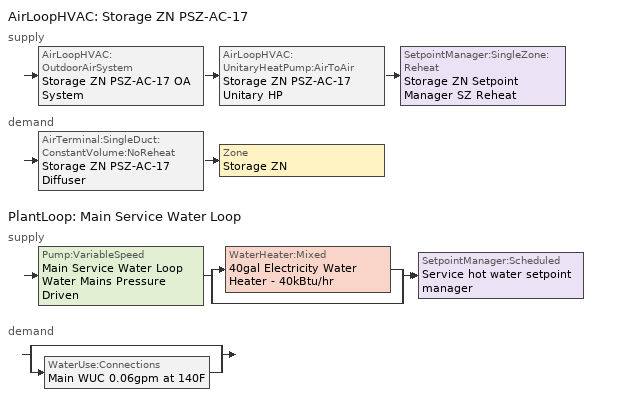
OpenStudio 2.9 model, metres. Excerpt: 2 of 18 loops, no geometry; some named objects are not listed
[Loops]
AirLoopHVAC 'Storage ZN PSZ-AC-17'
 supply: AirLoopHVAC:OutdoorAirSystem 'Storage ZN PSZ-AC-17 OA System' > AirLoopHVAC:UnitaryHeatPump:AirToAir 'Storage ZN PSZ-AC-17 Unitary HP' > SetpointManager:SingleZone:Reheat 'Storage ZN Setpoint Manager SZ Reheat'
 demand: AirTerminal:SingleDuct:ConstantVolume:NoReheat 'Storage ZN PSZ-AC-17 Diffuser' > Zone 'Storage ZN'
PlantLoop 'Main Service Water Loop'
 supply: Pump:VariableSpeed 'Main Service Water Loop Water Mains Pressure Driven' > split
  | WaterHeater:Mixed '40gal Electricity Water Heater - 40kBtu/hr'
  | bypass
  join > SetpointManager:Scheduled 'Service hot water setpoint manager'
 demand: split
  | bypass
  | WaterUse:Connections 'Main WUC 0.06gpm at 140F'
[Sizing:Zone]
Storage ZN: Zone Cooling Design Supply Air Temperature Input Method=SupplyAirTemperature; Zone Cooling Design Supply Air Temperature {C}=12.7778; Zone Cooling Design Supply Air Temperature Difference {deltaC}=11.11; Zone Heating Design Supply Air Temperature Input Method=SupplyAirTemperature; Zone Heating Design Supply Air Temperature {C}=50; Zone Heating Design Supply Air Temperature Difference {deltaC}=11.11; Zone Cooling Design Supply Air Humidity Ratio {kg-H2O/kg-air}=0.0085; Zone Heating Design Supply Air Humidity Ratio {kg-H2O/kg-air}=0.008; Cooling Design Air Flow Method=DesignDay; Heating Design Air Flow Method=DesignDay; Account for Dedicated Outdoor Air System=No; Dedicated Outdoor Air System Control Strategy=NeutralSupplyAir; Dedicated Outdoor Air Low Setpoint Temperature for Design {C}=autosize; Dedicated Outdoor Air High Setpoint Temperature for Design {C}=autosize
[Zone equipment]
Storage ZN: Storage ZN PSZ-AC-17 Diffuser
[AirLoopHVAC]
Storage ZN PSZ-AC-17: Availability Schedule=OfficeSmall HVACOperationSchd; Design Supply Air Flow Rate {m3/s}=AutoSize
[Sizing:System]
Storage ZN PSZ-AC-17: Type of Load to Size On=Sensible; Design Outdoor Air Flow Rate {m3/s}=Autosize; Central Heating Maximum System Air Flow Ratio=1; Preheat Design Temperature {C}=7.22222; Preheat Design Humidity Ratio {kg-H2O/kg-Air}=0.008; Precool Design Temperature {C}=12.7778; Precool Design Humidity Ratio {kg-H2O/kg-Air}=0.008; Central Cooling Design Supply Air Temperature {C}=12.7778; Central Heating Design Supply Air Temperature {C}=50; Sizing Option=Coincident; 100% Outdoor Air in Cooling=No; 100% Outdoor Air in Heating=No; Central Cooling Design Supply Air Humidity Ratio {kg-H2O/kg-Air}=0.0085; Central Heating Design Supply Air Humidity Ratio {kg-H2O/kg-Air}=0.008; Cooling Design Air Flow Method=DesignDay; Cooling Design Air Flow Rate {m3/s}=0; Heating Design Air Flow Method=DesignDay; Heating Design Air Flow Rate {m3/s}=0; System Outdoor Air Method=ZoneSum; Zone Maximum Outdoor Air Fraction=1; Cooling Supply Air Flow Rate Per Floor Area {m3/s-m2}=0.00996765; Cooling Fraction of Autosized Cooling Supply Air Flow Rate=1; Cooling Supply Air Flow Rate Per Unit Cooling Capacity {m3/s-W}=3.94755e-05; Heating Supply Air Flow Rate Per Floor Area {m3/s-m2}=0.00996765; Heating Fraction of Autosized Heating Supply Air Flow Rate=1; Heating Fraction of Autosized Cooling Supply Air Flow Rate=1; Heating Supply Air Flow Rate Per Unit Heating Capacity {m3/s-W}=3.15882e-05; Cooling Design Capacity Method=CoolingDesignCapacity; Cooling Design Capacity {W}=autosize; Cooling Design Capacity Per Floor Area {W/m2}=234.7; Fraction of Autosized Cooling Design Capacity=1; Heating Design Capacity Method=HeatingDesignCapacity; Heating Design Capacity {W}=autosize; Heating Design Capacity Per Floor Area {W/m2}=157; Fraction of Autosized Heating Design Capacity=1; Central Cooling Capacity Control Method=OnOff
[SetpointManager:SingleZone:Reheat]
Storage ZN Setpoint Manager SZ Reheat: Minimum Supply Air Temperature {C}=12.7778; Maximum Supply Air Temperature {C}=50; Control Zone=Storage ZN
[Fan:OnOff]
Storage ZN PSZ-AC-17 Fan: Availability Schedule=OfficeSmall HVACOperationSchd; Fan Total Efficiency=0.54; Pressure Rise {Pa}=622.722; Maximum Flow Rate {m3/s}=autosize; Motor Efficiency=0.9; Motor In Airstream Fraction=1; Fan Power Ratio Function of Speed Ratio Curve=Fan On Off Power Curve 16; Fan Efficiency Ratio Function of Speed Ratio Curve=Fan On Off Efficiency Curve 16
[Coil:Heating:DX:SingleSpeed]
Storage ZN HP Htg Coil: Availability Schedule=Always On Discrete; Rated Total Heating Capacity {W}=Autosize; Rated COP {W/W}=3.3; Rated Air Flow Rate {m3/s}=Autosize; Rated Supply Fan Power Per Volume Flow Rate {W/(m3/s)}=773.3; Total Heating Capacity Function of Temperature Curve=Storage ZN HP Htg Coil Htg Cap Func of Temp Curve; Total Heating Capacity Function of Flow Fraction Curve=Storage ZN HP Htg Coil Htg Cap Func of Flow Frac Curve; Energy Input Ratio Function of Temperature Curve=Storage ZN HP Htg Coil EIR Func of Temp Curve; Energy Input Ratio Function of Flow Fraction Curve=Storage ZN HP Htg Coil EIR Func of Flow Frac Curve; Part Load Fraction Correlation Curve=Storage ZN HP Htg Coil PLR Correlation Curve; Defrost Energy Input Ratio Function of Temperature Curve=Storage ZN HP Htg Coil Defrost EIR Func of Temp Curve 1; Minimum Outdoor Dry-Bulb Temperature for Compressor Operation {C}=-12.2; Maximum Outdoor Dry-Bulb Temperature for Defrost Operation {C}=1.67; Crankcase Heater Capacity {W}=50; Maximum Outdoor Dry-Bulb Temperature for Crankcase Heater Operation {C}=4.4; Defrost Strategy=ReverseCycle; Defrost Control=OnDemand; Resistive Defrost Heater Capacity {W}=2000
[Coil:Heating:Gas]
Storage ZN PSZ-AC-17 Gas Backup Htg Coil: Availability Schedule=Always On Discrete; Gas Burner Efficiency=0.8; Nominal Capacity {W}=AutoSize; Parasitic Electric Load {W}=0; Parasitic Gas Load {W}=0
[Coil:Cooling:DX:SingleSpeed]
Storage ZN PSZ-AC-17 1spd DX HP Clg Coil: Availability Schedule=Always On Discrete; Rated Total Cooling Capacity {W}=autosize; Rated Sensible Heat Ratio=autosize; Rated COP {W/W}=3; Rated Air Flow Rate {m3/s}=autosize; Rated Evaporator Fan Power Per Volume Flow Rate {W/(m3/s)}=773.3; Total Cooling Capacity Function of Temperature Curve=Curve Biquadratic 67; Total Cooling Capacity Function of Flow Fraction Curve=Curve Quadratic 134; Energy Input Ratio Function of Temperature Curve=Curve Biquadratic 68; Energy Input Ratio Function of Flow Fraction Curve=Curve Quadratic 135; Part Load Fraction Correlation Curve=Curve Quadratic 136; Condenser Type=AirCooled; Evaporative Condenser Effectiveness=0; Evaporative Condenser Air Flow Rate {m3/s}=Autosize; Evaporative Condenser Pump Rated Power Consumption {W}=Autosize; Crankcase Heater Capacity {W}=0; Maximum Outdoor Dry-Bulb Temperature for Crankcase Heater Operation {C}=0; Basin Heater Capacity {W/K}=0; Basin Heater Setpoint Temperature {C}=10
[AirLoopHVAC:UnitaryHeatPump:AirToAir]
Storage ZN PSZ-AC-17 Unitary HP: Availability Schedule=Always On Discrete; Supply Air Flow Rate During Cooling Operation {m3/s}=Autosize; Supply Air Flow Rate During Heating Operation {m3/s}=Autosize; Controlling Zone or Thermostat Location=Storage ZN; Supply Air Fan=Storage ZN PSZ-AC-17 Fan; Heating Coil=Storage ZN HP Htg Coil; Cooling Coil=Storage ZN PSZ-AC-17 1spd DX HP Clg Coil; Supplemental Heating Coil=Storage ZN PSZ-AC-17 Gas Backup Htg Coil; Maximum Supply Air Temperature from Supplemental Heater {C}=Autosize; Maximum Outdoor Dry-Bulb Temperature for Supplemental Heater Operation {C}=4.44444; Fan Placement=BlowThrough; Supply Air Fan Operating Mode Schedule=OfficeSmall HVACOperationSchd
[Controller:OutdoorAir]
Storage ZN PSZ-AC-17 OA System Controller: Minimum Outdoor Air Flow Rate {m3/s}=autosize; Maximum Outdoor Air Flow Rate {m3/s}=Autosize; Economizer Control Type=NoEconomizer; Economizer Control Action Type=ModulateFlow; Economizer Maximum Limit Dry-Bulb Temperature {C}=28; Economizer Maximum Limit Enthalpy {J/kg}=64000; Lockout Type=NoLockout; Minimum Limit Type=FixedMinimum; Minimum Outdoor Air Schedule=OfficeSmall MinOA_Sched; Controller Mechanical Ventilation=Controller Mechanical Ventilation 17; High Humidity Control=No; Heat Recovery Bypass Control Type=BypassWhenWithinEconomizerLimits
[Controller:MechanicalVentilation]
Controller Mechanical Ventilation 17: Availability Schedule=Always On Discrete; System Outdoor Air Method=ZoneSum
[AirLoopHVAC:OutdoorAirSystem]
Storage ZN PSZ-AC-17 OA System: Controller=Storage ZN PSZ-AC-17 OA System Controller
[AirTerminal:SingleDuct:ConstantVolume:NoReheat]
Storage ZN PSZ-AC-17 Diffuser: Availability Schedule=Always On Discrete; Maximum Air Flow Rate {m3/s}=AutoSize
[PlantLoop]
Main Service Water Loop: Glycol Concentration=0; Maximum Loop Temperature {C}=60; Minimum Loop Temperature {C}=10; Plant Loop Volume {m3}=Autocalculate; Load Distribution Scheme=Optimal
[Sizing:Plant]
Main Service Water Loop: Loop Type=Heating; Design Loop Exit Temperature {C}=60; Loop Design Temperature Difference {deltaC}=5; Sizing Option=NonCoincident; Zone Timesteps in Averaging Window=1; Coincident Sizing Factor Mode=None
[SetpointManager:Scheduled]
Service hot water setpoint manager: Control Variable=Temperature; Schedule=Service Water Loop Temp - 140F
[Pump:VariableSpeed]
Main Service Water Loop Water Mains Pressure Driven: Rated Pump Head {Pa}=0.001; Motor Efficiency=1; Pump Control Type=Continuous; Skin Loss Radiative Fraction=0.5; Design Power Sizing Method=PowerPerFlowPerPressure; Design Electric Power per Unit Flow Rate {W/(m3/s)}=348701.1; Design Shaft Power per Unit Flow Rate per Unit Head {W-s/m3-Pa}=1.28205; Design Minimum Flow Rate Fraction=0
[WaterHeater:Mixed]
40gal Electricity Water Heater - 40kBtu/hr: Tank Volume {m3}=0.151416; Setpoint Temperature Schedule=Service Water Loop Temp - 140F; Deadband Temperature Difference {deltaC}=2; Maximum Temperature Limit {C}=60; Heater Control Type=Cycle; Heater Maximum Capacity {W}=11722.8; Heater Fuel Type=Electricity; Heater Thermal Efficiency=1; Off Cycle Parasitic Fuel Consumption Rate {W}=570.999; Off Cycle Parasitic Fuel Type=Electricity; Off Cycle Parasitic Heat Fraction to Tank=0.8; On Cycle Parasitic Fuel Consumption Rate {W}=570.999; On Cycle Parasitic Fuel Type=Electricity; Ambient Temperature Indicator=ThermalZone; Ambient Temperature Thermal Zone=Mechanical ZN; Off Cycle Loss Coefficient to Ambient Temperature {W/K}=1.053; On Cycle Loss Coefficient to Ambient Temperature {W/K}=1.053; Use Side Effectiveness=1; Source Side Effectiveness=1; Use Side Design Flow Rate {m3/s}=autosize; Source Side Design Flow Rate {m3/s}=autosize; Indirect Water Heating Recovery Time {hr}=1.5; Source Side Flow Control Mode=IndirectHeatPrimarySetpoint
[WaterUse:Connections]
Main WUC 0.06gpm at 140F: Water Use Equipment Name 1=Main Service Water Use 0.06gpm at 140F
[WaterUse:Equipment:Definition]
Main Service Water Use Def 0.06gpm: Peak Flow Rate {m3/s}=4.03777e-06; Target Temperature Schedule=Mixed Water At Faucet Temp - 140F; Sensible Fraction Schedule=Fraction Sensible - 0.2; Latent Fraction Schedule=Fraction Latent - 0.05
[WaterUse:Equipment]
Main Service Water Use 0.06gpm at 140F: Water Use Equipment Definition=Main Service Water Use Def 0.06gpm; Flow Rate Fraction Schedule=OfficeSmall BLDG_SWH_SCH
[Schedule:Constant]
Always On Discrete: Value=1
[Schedule:Ruleset]
Name | Default Day Schedule | Summer Design Day Schedule | Winter Design Day Schedule
OfficeSmall HVACOperationSchd | OfficeSmall HVACOperationSchd Default | OfficeSmall HVACOperationSchd Summer Design Day | OfficeSmall HVACOperationSchd Winter Design Day
OfficeSmall MinOA_Sched | OfficeSmall MinOA_Sched Default | OfficeSmall MinOA_Sched Summer Design Day | OfficeSmall MinOA_Sched Winter Design Day
Service Water Loop Temp - 140F | Service Water Loop Temp - 140F Default
Fraction Sensible - 0.2 | Fraction Sensible - 0.2 Default
Fraction Latent - 0.05 | Fraction Latent - 0.05 Default
Mixed Water At Faucet Temp - 140F | Mixed Water At Faucet Temp - 140F Default
OfficeSmall BLDG_SWH_SCH | OfficeSmall BLDG_SWH_SCH Default | OfficeSmall BLDG_SWH_SCH Summer Design Day | OfficeSmall BLDG_SWH_SCH Winter Design Day
[Schedule:Day]
OfficeSmall HVACOperationSchd Default; OfficeSmall HVACOperationSchd Winter Design Day; OfficeSmall BLDG_SWH_SCH Default: 24, 0, 0
OfficeSmall HVACOperationSchd Summer Design Day; OfficeSmall HVACOperationSchd SmrDsn|Wkdy Day: 6, 0, 0, 19, 0, 1, 24, 0, 0
OfficeSmall MinOA_Sched Default; OfficeSmall MinOA_Sched Winter Design Day; OfficeSmall MinOA_Sched Summer Design Day: 24, 0, 1
Service Water Loop Temp - 140F Default; Mixed Water At Faucet Temp - 140F Default: 24, 0, 60
Fraction Sensible - 0.2 Default: 24, 0, 0.2
Fraction Latent - 0.05 Default: 24, 0, 0.05
OfficeSmall BLDG_SWH_SCH Winter Design Day; OfficeSmall BLDG_SWH_SCH Summer Design Day; OfficeSmall BLDG_SWH_SCH WntrDsn|SmrDsn|Wkdy Day: 7, 0, 0, 8, 0, 0.27, 9, 0, 0.55, 11, 0, 0.64, 12, 0, 0.82, 13, 0, 1, 14, 0, 0.91, 16, 0, 0.55, 17, 0, 0.73, 19, 0, 0.37, 20, 0, 0.18, 21, 0, 0.27, 22, 0, 0.09, 24, 0, 0
[Schedule:Rule] Rule Order=0; Apply Monday=Yes; Apply Tuesday=Yes; Apply Wednesday=Yes; Apply Thursday=Yes; Apply Friday=Yes; Date Specification Type=DateRange; Start Month=1; Start Day=1; End Month=12; End Day=31
Name | Schedule Ruleset | Day Schedule
Schedule Rule 11 | OfficeSmall HVACOperationSchd | OfficeSmall HVACOperationSchd SmrDsn|Wkdy Day
Schedule Rule 13 | OfficeSmall BLDG_SWH_SCH | OfficeSmall BLDG_SWH_SCH WntrDsn|SmrDsn|Wkdy Day
[Curve:Exponent]
Fan On Off Power Curve 16: Coefficient1 Constant=1; Coefficient2 Constant=0; Coefficient3 Constant=0; Minimum Value of x=0; Maximum Value of x=1
[Curve:Cubic]
Name | Coefficient1 Constant | Coefficient2 x | Coefficient3 x**2 | Coefficient4 x**3 | Minimum Value of x | Maximum Value of x
Fan On Off Efficiency Curve 16 | 1 | 0 | 0 | 0 | 0 | 1
Storage ZN HP Htg Coil Htg Cap Func of Temp Curve | 0.758746 | 0.027626 | 0.000148716 | 3.4992e-06 | -20 | 20
Storage ZN HP Htg Coil Htg Cap Func of Flow Frac Curve | 0.84 | 0.16 | 0 | 0 | 0.5 | 1.5
Storage ZN HP Htg Coil EIR Func of Temp Curve | 1.19248 | -0.0300438 | 0.00103745 | -2.3328e-05 | -20 | 20
[Curve:Quadratic]
Name | Coefficient1 Constant | Coefficient2 x | Coefficient3 x**2 | Minimum Value of x | Maximum Value of x
Storage ZN HP Htg Coil EIR Func of Flow Frac Curve | 1.3824 | -0.4336 | 0.0512 | 0 | 1
Storage ZN HP Htg Coil PLR Correlation Curve; Curve Quadratic 136 | 0.85 | 0.15 | 0 | 0 | 1
Curve Quadratic 134 | 0.8 | 0.2 | 0 | 0.5 | 1.5
Curve Quadratic 135 | 1.156 | -0.1816 | 0.0256 | 0.5 | 1.5
[Curve:Biquadratic]
Name | Coefficient1 Constant | Coefficient2 x | Coefficient3 x**2 | Coefficient4 y | Coefficient5 y**2 | Coefficient6 x*y | Minimum Value of x | Maximum Value of x | Minimum Value of y | Maximum Value of y
Storage ZN HP Htg Coil Defrost EIR Func of Temp Curve 1 | 0.297145 | 0.0430933 | -0.000748766 | 0.00597727 | 0.000482112 | -0.000956448 | -23.3333 | 29.44444 | -23.3333 | 29.44444
Curve Biquadratic 67 | 0.766956 | 0.0107756 | -4.14703e-05 | 0.00134961 | -0.000261144 | 0.000457488 | 12.78 | 23.89 | 21.1 | 46.1
Curve Biquadratic 68 | 0.297145 | 0.0430933 | -0.000748766 | 0.00597727 | 0.000482112 | -0.000956448 | 12.78 | 23.89 | 21.1 | 46.1
